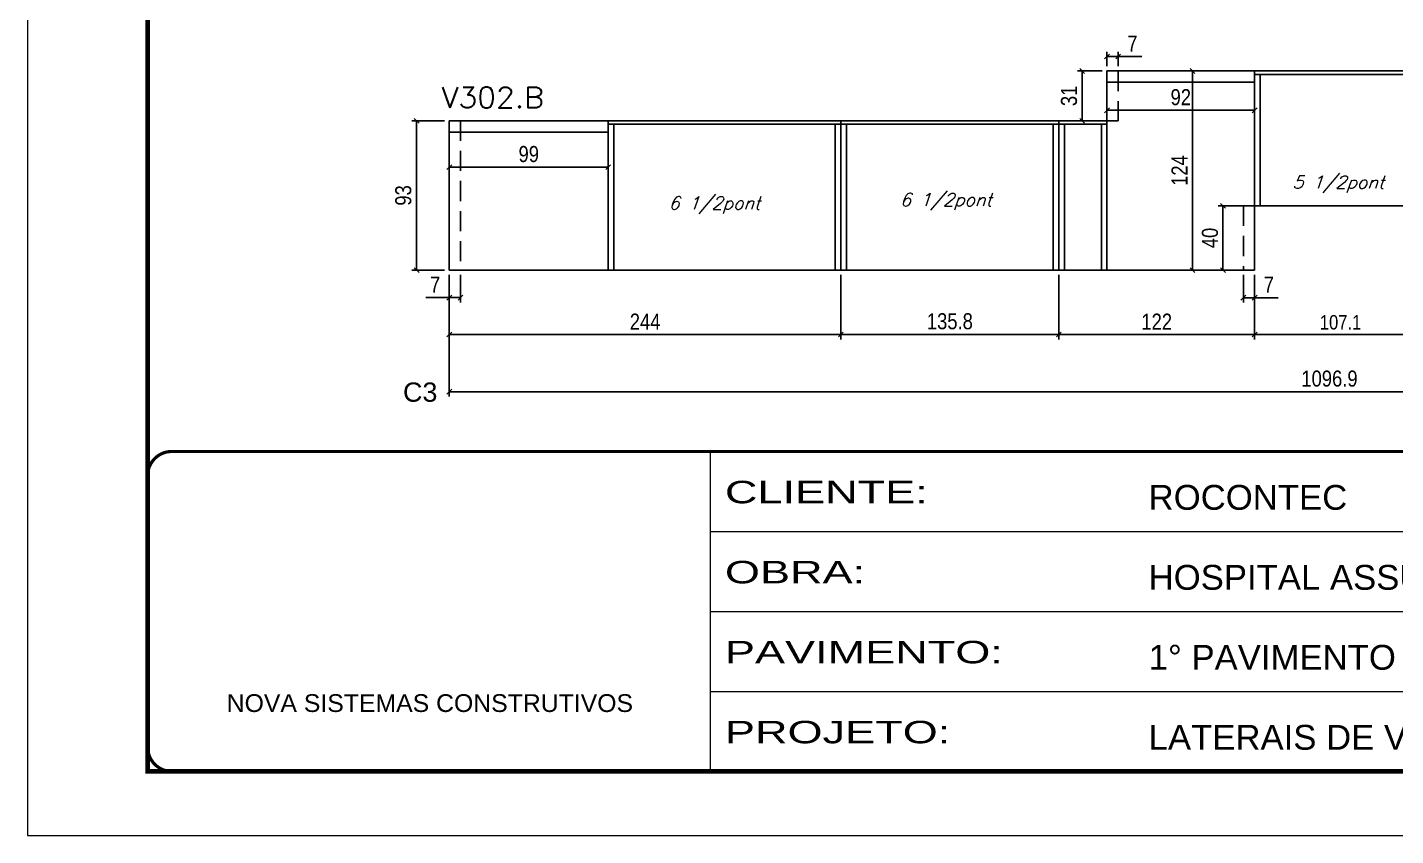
# Model space of a CAD drawing. Extents: x 137137 to 143418, y 10464 to 34486.
# Drawn here: x 138736 to 139588, y 32287 to 32791 of the extents above; entities that cross this region are included whole.
import ezdxf

# ---------------------------------------------------------------- set-up
doc = ezdxf.new("R2010")
doc.units = 0
for name, pattern in [('CONTINUO', [0]), ('DASHED', [0.75, 0.5, -0.25]), ('HIDDEN', [0.375, 0.25, -0.125])]:
    doc.linetypes.add(name, pattern=pattern)
for name, color, linetype in [('5', 5, 'Continuous'), ('COTA', 241, 'Continuous'), ('Painéis', 200, 'Continuous'), ('SARR_2.2x7', 40, 'Continuous'), ('SARR_3.5x7', 81, 'Continuous'), ('texto', 7, 'Continuous')]:
    doc.layers.add(name, color=color, linetype=linetype)
for name, color, linetype, lineweight in [('Escoras', 2, 'Continuous', 25), ('Folhas', 255, 'Continuous', 9), ('SARRAFO DE PRESSAO', 251, 'DASHED', 9), ('Texto Seção', 7, 'Continuous', 15)]:
    doc.layers.add(name, color=color, linetype=linetype, lineweight=lineweight)
doc.styles.add('ARIAL', font='arial.ttf')
doc.styles.add('COTA TECNICA', font='techl___.ttf', dxfattribs={"height": 10})
doc.styles.add('COTA TECNICA-50', font='techl___.ttf', dxfattribs={"height": 9})
doc.styles.add('REGUA-120', font='ROMANS.shx', dxfattribs={"height": 15})
doc.styles.add('Romans', font='romans.shx')
doc.styles.get("Standard").update_dxf_attribs({"font": 'arial.ttf'})
doc.styles.add('Tecnologia', font='')
doc.styles.get('Tecnologia').set_extended_font_data('Forgotten Futurist')
doc.dimstyles.new('COTA PAINEL-50', dxfattribs={"dimtxt": 9, "dimasz": 3, "dimexe": 3, "dimexo": 3, "dimgap": 3, "dimtad": 1, "dimdec": 1, "dimzin": 12, "dimdsep": 46, "dimtxsty": 'COTA TECNICA-50', "dimblk1": 'OBLIQUE', "dimblk2": 'OBLIQUE', "dimsah": 1, "dimcen": 0.9, "dimclrd": 4, "dimclre": 4, "dimclrt": 240, "dimadec": 1, "dimazin": 3, "dimtfac": 1, "dimtdec": 1, "dimtmove": 0, "dimatfit": 3, "dimfxl": 1, "dimtolj": 1, "dimtzin": 12, "dimarcsym": 0})
doc.dimstyles.new('PAINEL', dxfattribs={"dimtxt": 10, "dimasz": 3, "dimexe": 3, "dimexo": 3, "dimgap": 3, "dimtad": 1, "dimdec": 1, "dimzin": 12, "dimdsep": 46, "dimtxsty": 'COTA TECNICA', "dimblk1": 'OBLIQUE', "dimblk2": 'OBLIQUE', "dimsah": 1, "dimcen": 0.9, "dimclrd": 4, "dimclre": 4, "dimclrt": 240, "dimadec": 1, "dimazin": 3, "dimtfac": 1, "dimtdec": 1, "dimtmove": 0, "dimatfit": 3, "dimfxl": 1, "dimtolj": 1, "dimtzin": 12, "dimarcsym": 0})

# ---------------------------------------------------------------- blocks, each defined once
blk = doc.blocks.new('9999999999')
at = {"color": 30, "linetype": 'CONTINUO'}
for p, q in [((98564.56, 34230.21), (98564.56, 34429.45)), ((98564.56, 34379.64), (99583.98, 34379.64)), ((98564.56, 34329.83), (99487.98, 34329.83)), ((98564.56, 34280.02), (99487.98, 34280.02))]:
    blk.add_line(p, q, dxfattribs=at)
at = {"color": 30, "linetype": 'CONTINUO', "const_width": 2}
blk.add_lwpolyline([(99583.98, 34230.21), (99583.98, 34414.45, 0.414214), (99568.98, 34429.45), (98228.98, 34429.45, 0.414214), (98213.98, 34414.45), (98213.98, 34245.21, 0.414214), (98228.98, 34230.21), (99583.98, 34230.21)], format="xyb", dxfattribs=at)
at = {"layer": 'Folhas'}
blk.add_lwpolyline([(98138.98, 34190.21), (99623.98, 34190.21), (99623.98, 35240.21), (98138.98, 35240.21)], close=True, dxfattribs=at)
at = {"layer": 'Folhas', "color": 30, "const_width": 3}
blk.add_lwpolyline([(98213.98, 34230.21), (99583.98, 34230.21), (99583.98, 35200.21), (98213.98, 35200.21)], close=True, dxfattribs=at)
at = {"color": 7, "linetype": 'Continuous', "ltscale": 5, "style": 'ARIAL'}
for s, height, p in [('ROCONTEC', 15.483, (98837.68, 34393.13)), ('HOSPITAL ASSUNÇÃO', 15.4829, (98837.68, 34343.32)), ('1° PAVIMENTO', 15.4829, (98837.68, 34293.51)), ('NOVA SISTEMAS CONSTRUTIVOS', 11.0592, (98263.19, 34267.21)), ('LATERAIS DE VIGAS', 15.4829, (98837.68, 34243.7))]:
    blk.add_text(s, height=height, dxfattribs=at).set_placement(p)
at = {"layer": 'Folhas', "color": 7, "style": 'Tecnologia', "width": 1.5}
for s, p in [('CLIENTE:', (98573.65, 34397.17)), ('OBRA:', (98573.65, 34347.31)), ('PAVIMENTO:', (98573.65, 34297.5)), ('PROJETO:', (98573.65, 34247.69))]:
    blk.add_text(s, height=14, dxfattribs=at).set_placement(p)
blk = doc.blocks.new('_Oblique')
at = {"color": 0, "linetype": 'ByBlock', "lineweight": -2}
blk.add_line((-0.5, -0.5), (0.5, 0.5), dxfattribs=at)
blk = doc.blocks.new('*D1836')
at = {"layer": 'COTA', "color": 4, "linetype": 'ByBlock', "lineweight": -2, "transparency": 16777216}
for p, q in [((138998.73, 32636.41), (138998.73, 32596.25)), ((139242.73, 32636.41), (139242.73, 32596.25)), ((139242.73, 32599.25), (138998.73, 32599.25))]:
    blk.add_line(p, q, dxfattribs=at)
at = {"layer": 'Defpoints', "color": 0, "linetype": 'ByBlock', "transparency": 16777216}
for p in [(138998.73, 32639.41), (139242.73, 32639.41), (138998.73, 32599.25)]:
    blk.add_point(p, dxfattribs=at)
at = {"layer": 'COTA', "color": 4, "linetype": 'ByBlock', "lineweight": -2, "transparency": 16777216, "xscale": 3, "yscale": 3, "zscale": 3, "rotation": 180}
blk.add_blockref('_Oblique', (138998.73, 32599.25), dxfattribs=at)
at = {"layer": 'COTA', "color": 4, "linetype": 'ByBlock', "lineweight": -2, "transparency": 16777216, "xscale": 3, "yscale": 3, "zscale": 3}
blk.add_blockref('_Oblique', (139242.73, 32599.25), dxfattribs=at)
at = {"layer": 'COTA', "color": 240, "linetype": 'ByBlock', "transparency": 16777216, "insert": (139120.73, 32607.32), "char_height": 10, "attachment_point": 5, "style": 'COTA TECNICA'}
blk.add_mtext('\\A1;244', dxfattribs=at)
blk = doc.blocks.new('*D1837')
at = {"layer": 'COTA', "color": 4, "linetype": 'ByBlock', "lineweight": -2, "transparency": 16777216}
for p, q in [((139242.73, 32636.41), (139242.73, 32596.25)), ((139378.53, 32636.41), (139378.53, 32596.25)), ((139242.73, 32599.25), (139378.53, 32599.25))]:
    blk.add_line(p, q, dxfattribs=at)
at = {"layer": 'Defpoints', "color": 0, "linetype": 'ByBlock', "transparency": 16777216}
for p in [(139242.73, 32639.41), (139378.53, 32639.41), (139378.53, 32599.25)]:
    blk.add_point(p, dxfattribs=at)
at = {"layer": 'COTA', "color": 4, "linetype": 'ByBlock', "lineweight": -2, "transparency": 16777216, "xscale": 3, "yscale": 3, "zscale": 3, "rotation": 180}
blk.add_blockref('_Oblique', (139242.73, 32599.25), dxfattribs=at)
at = {"layer": 'COTA', "color": 4, "linetype": 'ByBlock', "lineweight": -2, "transparency": 16777216, "xscale": 3, "yscale": 3, "zscale": 3}
blk.add_blockref('_Oblique', (139378.53, 32599.25), dxfattribs=at)
at = {"layer": 'COTA', "color": 240, "linetype": 'ByBlock', "transparency": 16777216, "insert": (139310.63, 32607.49), "char_height": 10, "attachment_point": 5, "style": 'COTA TECNICA'}
blk.add_mtext('\\A1;135.8', dxfattribs=at)
blk = doc.blocks.new('*D1839')
at = {"layer": 'COTA', "color": 4, "linetype": 'ByBlock', "lineweight": -2, "transparency": 16777216}
for p, q in [((140095.63, 32676.41), (140095.63, 32560.65)), ((138998.73, 32636.41), (138998.73, 32560.65)), ((140095.63, 32563.65), (138998.73, 32563.65))]:
    blk.add_line(p, q, dxfattribs=at)
at = {"layer": 'Defpoints', "color": 0, "linetype": 'ByBlock', "transparency": 16777216}
for p in [(140095.63, 32679.41), (138998.73, 32639.41), (138998.73, 32563.65)]:
    blk.add_point(p, dxfattribs=at)
at = {"layer": 'COTA', "color": 4, "linetype": 'ByBlock', "lineweight": -2, "transparency": 16777216, "xscale": 3, "yscale": 3, "zscale": 3, "rotation": 180}
blk.add_blockref('_Oblique', (138998.73, 32563.65), dxfattribs=at)
at = {"layer": 'COTA', "color": 4, "linetype": 'ByBlock', "lineweight": -2, "transparency": 16777216, "xscale": 3, "yscale": 3, "zscale": 3}
blk.add_blockref('_Oblique', (140095.63, 32563.65), dxfattribs=at)
at = {"layer": 'COTA', "color": 240, "linetype": 'ByBlock', "transparency": 16777216, "insert": (139547.18, 32571.79), "char_height": 10, "attachment_point": 5, "style": 'COTA TECNICA'}
blk.add_mtext('\\A1;1096.9', dxfattribs=at)
blk = doc.blocks.new('*D1840')
at = {"layer": 'Defpoints', "color": 0, "linetype": 'ByBlock', "transparency": 16777216}
for p in [(139500.53, 32639.41), (139607.63, 32639.41), (139607.63, 32599.25)]:
    blk.add_point(p, dxfattribs=at)
at = {"layer": 'Escoras', "color": 4, "linetype": 'ByBlock', "lineweight": -2, "transparency": 16777216}
for p, q in [((139500.53, 32636.41), (139500.53, 32596.25)), ((139607.63, 32636.41), (139607.63, 32596.25)), ((139500.53, 32599.25), (139607.63, 32599.25))]:
    blk.add_line(p, q, dxfattribs=at)
at = {"layer": 'Escoras', "color": 4, "linetype": 'ByBlock', "lineweight": -2, "transparency": 16777216, "xscale": 3, "yscale": 3, "zscale": 3, "rotation": 180}
blk.add_blockref('_Oblique', (139500.53, 32599.25), dxfattribs=at)
at = {"layer": 'Escoras', "color": 4, "linetype": 'ByBlock', "lineweight": -2, "transparency": 16777216, "xscale": 3, "yscale": 3, "zscale": 3}
blk.add_blockref('_Oblique', (139607.63, 32599.25), dxfattribs=at)
at = {"layer": 'Escoras', "color": 240, "linetype": 'ByBlock', "transparency": 16777216, "insert": (139554.08, 32606.84), "char_height": 9, "attachment_point": 5, "style": 'COTA TECNICA-50'}
blk.add_mtext('\\A1;107.1', dxfattribs=at)
blk = doc.blocks.new('*D1831')
at = {"layer": 'COTA', "color": 4, "lineweight": -2, "ltscale": 25, "transparency": 16777216}
for p, q in [((138998.73, 32636.41), (138998.73, 32619.27)), ((139005.73, 32636.41), (139005.73, 32619.27)), ((138998.73, 32622.27), (138984, 32622.27)), ((139005.73, 32622.27), (138998.73, 32622.27))]:
    blk.add_line(p, q, dxfattribs=at)
at = {"layer": 'Defpoints', "color": 0, "ltscale": 25, "transparency": 16777216}
for p in [(138998.73, 32639.41), (139005.73, 32639.41), (138998.73, 32622.27)]:
    blk.add_point(p, dxfattribs=at)
at = {"layer": 'COTA', "color": 4, "lineweight": -2, "ltscale": 25, "transparency": 16777216, "xscale": 3, "yscale": 3, "zscale": 3, "rotation": 180}
blk.add_blockref('_Oblique', (138998.73, 32622.27), dxfattribs=at)
at = {"layer": 'COTA', "color": 4, "lineweight": -2, "ltscale": 25, "transparency": 16777216, "xscale": 3, "yscale": 3, "zscale": 3}
blk.add_blockref('_Oblique', (139005.73, 32622.27), dxfattribs=at)
at = {"layer": 'COTA', "color": 240, "ltscale": 25, "transparency": 16777216, "insert": (138989.86, 32630.35), "char_height": 10, "attachment_point": 5, "style": 'COTA TECNICA'}
blk.add_mtext('\\A1;7', dxfattribs=at)
blk = doc.blocks.new('*D1832')
at = {"layer": 'COTA', "color": 4, "lineweight": -2, "ltscale": 25, "transparency": 16777216}
for p, q in [((138998.73, 32722.41), (138998.73, 32700.54)), ((139097.73, 32722.41), (139097.73, 32700.54)), ((139097.73, 32703.54), (138998.73, 32703.54))]:
    blk.add_line(p, q, dxfattribs=at)
at = {"layer": 'Defpoints', "color": 0, "ltscale": 25, "transparency": 16777216}
for p in [(138998.73, 32725.41), (139097.73, 32725.41), (138998.73, 32703.54)]:
    blk.add_point(p, dxfattribs=at)
at = {"layer": 'COTA', "color": 4, "lineweight": -2, "ltscale": 25, "transparency": 16777216, "xscale": 3, "yscale": 3, "zscale": 3, "rotation": 180}
blk.add_blockref('_Oblique', (138998.73, 32703.54), dxfattribs=at)
at = {"layer": 'COTA', "color": 4, "lineweight": -2, "ltscale": 25, "transparency": 16777216, "xscale": 3, "yscale": 3, "zscale": 3}
blk.add_blockref('_Oblique', (139097.73, 32703.54), dxfattribs=at)
at = {"layer": 'COTA', "color": 240, "ltscale": 25, "transparency": 16777216, "insert": (139048.23, 32711.63), "char_height": 10, "attachment_point": 5, "style": 'COTA TECNICA'}
blk.add_mtext('\\A1;99', dxfattribs=at)
blk = doc.blocks.new('*D1833')
at = {"layer": 'COTA', "color": 4, "lineweight": -2, "ltscale": 25, "transparency": 16777216}
for p, q in [((139408.53, 32753.41), (139408.53, 32735.95)), ((139500.53, 32753.41), (139500.53, 32735.95)), ((139500.53, 32738.95), (139408.53, 32738.95))]:
    blk.add_line(p, q, dxfattribs=at)
at = {"layer": 'Defpoints', "color": 0, "ltscale": 25, "transparency": 16777216}
for p in [(139408.53, 32756.41), (139500.53, 32756.41), (139408.53, 32738.95)]:
    blk.add_point(p, dxfattribs=at)
at = {"layer": 'COTA', "color": 4, "lineweight": -2, "ltscale": 25, "transparency": 16777216, "xscale": 3, "yscale": 3, "zscale": 3, "rotation": 180}
blk.add_blockref('_Oblique', (139408.53, 32738.95), dxfattribs=at)
at = {"layer": 'COTA', "color": 4, "lineweight": -2, "ltscale": 25, "transparency": 16777216, "xscale": 3, "yscale": 3, "zscale": 3}
blk.add_blockref('_Oblique', (139500.53, 32738.95), dxfattribs=at)
at = {"layer": 'COTA', "color": 240, "ltscale": 25, "transparency": 16777216, "insert": (139454.53, 32747.04), "char_height": 10, "attachment_point": 5, "style": 'COTA TECNICA'}
blk.add_mtext('\\A1;92', dxfattribs=at)
blk = doc.blocks.new('*D1825')
at = {"layer": 'COTA', "color": 4, "lineweight": -2, "ltscale": 25, "transparency": 16777216}
for p, q in [((139493.53, 32636.41), (139493.53, 32619.21)), ((139500.53, 32636.41), (139500.53, 32619.21)), ((139493.53, 32622.21), (139500.53, 32622.21)), ((139500.53, 32622.21), (139515.26, 32622.21))]:
    blk.add_line(p, q, dxfattribs=at)
at = {"layer": 'Defpoints', "color": 0, "ltscale": 25, "transparency": 16777216}
for p in [(139493.53, 32639.41), (139500.53, 32639.41), (139500.53, 32622.21)]:
    blk.add_point(p, dxfattribs=at)
at = {"layer": 'COTA', "color": 4, "lineweight": -2, "ltscale": 25, "transparency": 16777216, "xscale": 3, "yscale": 3, "zscale": 3, "rotation": 180}
blk.add_blockref('_Oblique', (139493.53, 32622.21), dxfattribs=at)
at = {"layer": 'COTA', "color": 4, "lineweight": -2, "ltscale": 25, "transparency": 16777216, "xscale": 3, "yscale": 3, "zscale": 3}
blk.add_blockref('_Oblique', (139500.53, 32622.21), dxfattribs=at)
at = {"layer": 'COTA', "color": 240, "ltscale": 25, "transparency": 16777216, "insert": (139509.39, 32630.28), "char_height": 10, "attachment_point": 5, "style": 'COTA TECNICA'}
blk.add_mtext('\\A1;7', dxfattribs=at)
blk = doc.blocks.new('*D1821')
at = {"layer": 'COTA', "color": 4, "lineweight": -2, "ltscale": 25, "transparency": 16777216}
for p, q in [((138995.73, 32732.41), (138975.33, 32732.41)), ((138978.33, 32639.41), (138978.33, 32732.41)), ((138995.73, 32639.41), (138975.33, 32639.41))]:
    blk.add_line(p, q, dxfattribs=at)
at = {"layer": 'Defpoints', "color": 0, "ltscale": 25, "transparency": 16777216}
for p in [(138978.33, 32732.41), (138998.73, 32732.41), (138998.73, 32639.41)]:
    blk.add_point(p, dxfattribs=at)
at = {"layer": 'COTA', "color": 4, "lineweight": -2, "ltscale": 25, "transparency": 16777216, "xscale": 3, "yscale": 3, "zscale": 3}
for p, rotation in [((138978.33, 32732.41), 90), ((138978.33, 32639.41), 270)]:
    blk.add_blockref('_Oblique', p, dxfattribs=dict(at, rotation=rotation))
at = {"layer": 'COTA', "color": 240, "ltscale": 25, "transparency": 16777216, "insert": (138970.09, 32685.91), "char_height": 10, "attachment_point": 5, "rotation": 90, "style": 'COTA TECNICA'}
blk.add_mtext('\\A1;93', dxfattribs=at)
blk = doc.blocks.new('*D1822')
at = {"layer": 'COTA', "color": 4, "lineweight": -2, "ltscale": 25, "transparency": 16777216}
for p, q in [((139408.53, 32766.41), (139408.53, 32775.4)), ((139415.53, 32766.41), (139415.53, 32775.4)), ((139408.53, 32772.4), (139415.53, 32772.4)), ((139415.53, 32772.4), (139430.26, 32772.4))]:
    blk.add_line(p, q, dxfattribs=at)
at = {"layer": 'Defpoints', "color": 0, "ltscale": 25, "transparency": 16777216}
for p in [(139415.53, 32772.4), (139408.53, 32763.41), (139415.53, 32763.41)]:
    blk.add_point(p, dxfattribs=at)
at = {"layer": 'COTA', "color": 4, "lineweight": -2, "ltscale": 25, "transparency": 16777216, "xscale": 3, "yscale": 3, "zscale": 3, "rotation": 180}
blk.add_blockref('_Oblique', (139408.53, 32772.4), dxfattribs=at)
at = {"layer": 'COTA', "color": 4, "lineweight": -2, "ltscale": 25, "transparency": 16777216, "xscale": 3, "yscale": 3, "zscale": 3}
blk.add_blockref('_Oblique', (139415.53, 32772.4), dxfattribs=at)
at = {"layer": 'COTA', "color": 240, "ltscale": 25, "transparency": 16777216, "insert": (139424.39, 32780.48), "char_height": 10, "attachment_point": 5, "style": 'COTA TECNICA'}
blk.add_mtext('\\A1;7', dxfattribs=at)
blk = doc.blocks.new('*D1823')
at = {"layer": 'COTA', "color": 4, "lineweight": -2, "ltscale": 25, "transparency": 16777216}
for p, q in [((139378.53, 32636.41), (139378.53, 32596.25)), ((139500.53, 32636.41), (139500.53, 32596.25)), ((139378.53, 32599.25), (139500.53, 32599.25))]:
    blk.add_line(p, q, dxfattribs=at)
at = {"layer": 'Defpoints', "color": 0, "ltscale": 25, "transparency": 16777216}
for p in [(139378.53, 32639.41), (139500.53, 32639.41), (139500.53, 32599.25)]:
    blk.add_point(p, dxfattribs=at)
at = {"layer": 'COTA', "color": 4, "lineweight": -2, "ltscale": 25, "transparency": 16777216, "xscale": 3, "yscale": 3, "zscale": 3, "rotation": 180}
blk.add_blockref('_Oblique', (139378.53, 32599.25), dxfattribs=at)
at = {"layer": 'COTA', "color": 4, "lineweight": -2, "ltscale": 25, "transparency": 16777216, "xscale": 3, "yscale": 3, "zscale": 3}
blk.add_blockref('_Oblique', (139500.53, 32599.25), dxfattribs=at)
at = {"layer": 'COTA', "color": 240, "ltscale": 25, "transparency": 16777216, "insert": (139439.53, 32607.31), "char_height": 10, "attachment_point": 5, "style": 'COTA TECNICA'}
blk.add_mtext('\\A1;122', dxfattribs=at)
blk = doc.blocks.new('*D1826')
at = {"layer": 'COTA', "color": 4, "lineweight": -2, "ltscale": 25, "transparency": 16777216}
for p, q in [((139483.73, 32763.41), (139458.79, 32763.41)), ((139461.79, 32763.41), (139461.79, 32639.41)), ((139483.73, 32639.41), (139458.79, 32639.41))]:
    blk.add_line(p, q, dxfattribs=at)
at = {"layer": 'Defpoints', "color": 0, "ltscale": 25, "transparency": 16777216}
for p in [(139486.73, 32763.41), (139461.79, 32639.41), (139486.73, 32639.41)]:
    blk.add_point(p, dxfattribs=at)
at = {"layer": 'COTA', "color": 4, "lineweight": -2, "ltscale": 25, "transparency": 16777216, "xscale": 3, "yscale": 3, "zscale": 3}
for p, rotation in [((139461.79, 32763.41), 90), ((139461.79, 32639.41), 270)]:
    blk.add_blockref('_Oblique', p, dxfattribs=dict(at, rotation=rotation))
at = {"layer": 'COTA', "color": 240, "ltscale": 25, "transparency": 16777216, "insert": (139453.72, 32701.41), "char_height": 10, "attachment_point": 5, "rotation": 90, "style": 'COTA TECNICA'}
blk.add_mtext('\\A1;124', dxfattribs=at)
blk = doc.blocks.new('*D1827')
at = {"layer": 'COTA', "color": 4, "lineweight": -2, "ltscale": 25, "transparency": 16777216}
for p, q in [((139405.53, 32763.41), (139390.12, 32763.41)), ((139393.12, 32763.41), (139393.12, 32732.41)), ((139405.53, 32732.41), (139390.12, 32732.41))]:
    blk.add_line(p, q, dxfattribs=at)
at = {"layer": 'Defpoints', "color": 0, "ltscale": 25, "transparency": 16777216}
for p in [(139408.53, 32763.41), (139393.12, 32732.41), (139408.53, 32732.41)]:
    blk.add_point(p, dxfattribs=at)
at = {"layer": 'COTA', "color": 4, "lineweight": -2, "ltscale": 25, "transparency": 16777216, "xscale": 3, "yscale": 3, "zscale": 3}
for p, rotation in [((139393.12, 32763.41), 90), ((139393.12, 32732.41), 270)]:
    blk.add_blockref('_Oblique', p, dxfattribs=dict(at, rotation=rotation))
at = {"layer": 'COTA', "color": 240, "ltscale": 25, "transparency": 16777216, "insert": (139384.9, 32747.91), "char_height": 10, "attachment_point": 5, "rotation": 90, "style": 'COTA TECNICA'}
blk.add_mtext('\\A1;31', dxfattribs=at)
blk = doc.blocks.new('*D1828')
at = {"layer": 'COTA', "color": 4, "lineweight": -2, "ltscale": 25, "transparency": 16777216}
for p, q in [((139497.53, 32679.41), (139477.82, 32679.41)), ((139480.82, 32679.41), (139480.82, 32639.41)), ((139497.53, 32639.41), (139477.82, 32639.41))]:
    blk.add_line(p, q, dxfattribs=at)
at = {"layer": 'Defpoints', "color": 0, "ltscale": 25, "transparency": 16777216}
for p in [(139500.53, 32679.41), (139480.82, 32639.41), (139500.53, 32639.41)]:
    blk.add_point(p, dxfattribs=at)
at = {"layer": 'COTA', "color": 4, "lineweight": -2, "ltscale": 25, "transparency": 16777216, "xscale": 3, "yscale": 3, "zscale": 3}
for p, rotation in [((139480.82, 32679.41), 90), ((139480.82, 32639.41), 270)]:
    blk.add_blockref('_Oblique', p, dxfattribs=dict(at, rotation=rotation))
at = {"layer": 'COTA', "color": 240, "ltscale": 25, "transparency": 16777216, "insert": (139472.72, 32659.41), "char_height": 10, "attachment_point": 5, "rotation": 90, "style": 'COTA TECNICA'}
blk.add_mtext('\\A1;40', dxfattribs=at)

msp = doc.modelspace()

# ---------------------------------------------------------------- linework, layer by layer
at = {"layer": 'Painéis', "linetype": 'ByBlock'}
for p, q in [((139408.53, 32763.41), (140095.63, 32763.41)), ((138998.73, 32732.41), (139408.53, 32732.41)), ((138998.73, 32639.41), (138998.73, 32732.41)), ((139242.73, 32639.41), (139242.73, 32732.41)), ((139378.53, 32639.41), (139378.53, 32732.41)), ((139500.53, 32679.41), (140095.63, 32679.41)), ((138998.73, 32639.41), (138998.73, 32668.41)), ((138998.73, 32639.41), (139500.53, 32639.41))]:
    msp.add_line(p, q, dxfattribs=at)
at = {"layer": 'Painéis', "ltscale": 25}
for p, q in [((139408.53, 32763.41), (139408.53, 32732.41)), ((138998.73, 32732.41), (139097.73, 32732.41)), ((139500.53, 32679.41), (139500.53, 32639.41))]:
    msp.add_line(p, q, dxfattribs=at)
at = {"layer": 'SARR_2.2x7', "linetype": 'HIDDEN', "ltscale": 50}
for p, q in [((139415.53, 32763.41), (139415.53, 32732.41)), ((139005.73, 32732.41), (139005.73, 32639.41)), ((139408.53, 32732.41), (139415.53, 32732.41)), ((139493.53, 32679.41), (139493.53, 32639.41)), ((139493.53, 32679.41), (139500.53, 32679.41))]:
    msp.add_line(p, q, dxfattribs=at)
at = {"layer": 'SARR_2.2x7', "linetype": 'Continuous'}
for p, q in [((139607.63, 32761.21), (139500.53, 32761.21)), ((139408.53, 32756.41), (139500.53, 32756.41)), ((138998.73, 32725.41), (139097.73, 32725.41)), ((139242.73, 32730.21), (139097.73, 32730.21)), ((139378.53, 32730.21), (139242.73, 32730.21)), ((139408.53, 32730.21), (139378.53, 32730.21))]:
    msp.add_line(p, q, dxfattribs=at)
at = {"layer": 'SARR_3.5x7'}
for p, q in [((139500.53, 32679.41), (139500.53, 32763.41)), ((139504.03, 32679.41), (139504.03, 32761.21)), ((139097.73, 32732.41), (139097.73, 32639.41)), ((139408.53, 32639.41), (139408.53, 32732.41)), ((139101.23, 32730.21), (139101.23, 32639.41)), ((139239.23, 32730.21), (139239.23, 32639.41)), ((139246.23, 32730.21), (139246.23, 32639.41)), ((139375.03, 32730.21), (139375.03, 32639.41)), ((139382.03, 32730.21), (139382.03, 32639.41)), ((139405.03, 32639.41), (139405.03, 32730.21))]:
    msp.add_line(p, q, dxfattribs=at)

# ---------------------------------------------------------------- block references
at = {"layer": 'SARRAFO DE PRESSAO', "color": 6, "linetype": 'ByBlock'}
msp.add_blockref('9999999999', (40596.81, -1903), dxfattribs=at)

# ---------------------------------------------------------------- texts
at = {"layer": '5', "linetype": 'Continuous'}
msp.add_text('C3', height=12, rotation=0.00004, dxfattribs=at).set_placement((138969.87, 32557.42))
at = {"layer": 'texto', "color": 2, "char_height": 8, "attachment_point": 5, "style": 'Romans'}
for s, insert in [('{\\Q19;\\C256;5 1/2pont}', (139552.63, 32692.84)), ('{\\Q19;\\C256;6 1/2pont}', (139163.9, 32679.82)), ('{\\Q19;\\C256;6 1/2pont}', (139308.14, 32681.99))]:
    msp.add_mtext(s, dxfattribs=dict(at, insert=insert))
at = {"layer": 'Texto Seção', "style": 'REGUA-120', "width": 1.05}
msp.add_text('V302.B', height=13, dxfattribs=at).set_placement((138993.87, 32740.43))

# ---------------------------------------------------------------- dimensions: what is measured, and where the dimension line sits
at = {"layer": 'COTA', "ltscale": 25}
for base, p1, p2, picture, middle in [((139415.53, 32772.4), (139408.53, 32763.41), (139415.53, 32763.41), '*D1822', (139424.39, 32780.48)), ((139408.53, 32738.95), (139500.53, 32756.41), (139408.53, 32756.41), '*D1833', (139454.53, 32747.04)), ((138998.73, 32703.54), (139097.73, 32725.41), (138998.73, 32725.41), '*D1832', (139048.23, 32711.63)), ((138998.73, 32622.27), (139005.73, 32639.41), (138998.73, 32639.41), '*D1831', (138989.86, 32630.35)), ((139500.53, 32599.25), (139378.53, 32639.41), (139500.53, 32639.41), '*D1823', (139439.53, 32607.31)), ((139500.53, 32622.21), (139493.53, 32639.41), (139500.53, 32639.41), '*D1825', (139509.39, 32630.28))]:
    dim = msp.add_linear_dim(base=base, p1=p1, p2=p2, dimstyle='PAINEL', dxfattribs=at)
    dim.commit()
    dim.dimension.update_dxf_attribs({"geometry": picture, "text_midpoint": middle})
for base, p1, p2, picture, middle in [((139393.12, 32732.41), (139408.53, 32763.41), (139408.53, 32732.41), '*D1827', (139384.9, 32747.91)), ((139461.79, 32639.41), (139486.73, 32763.41), (139486.73, 32639.41), '*D1826', (139453.72, 32701.41)), ((138978.33, 32732.41), (138998.73, 32639.41), (138998.73, 32732.41), '*D1821', (138970.09, 32685.91)), ((139480.82, 32639.41), (139500.53, 32679.41), (139500.53, 32639.41), '*D1828', (139472.72, 32659.41))]:
    dim = msp.add_linear_dim(base=base, p1=p1, p2=p2, angle=90, dimstyle='PAINEL', dxfattribs=at)
    dim.commit()
    dim.dimension.update_dxf_attribs({"geometry": picture, "text_midpoint": middle})
at = {"layer": 'COTA', "linetype": 'ByBlock'}
for base, p1, p2, picture, middle in [((138998.73, 32563.65), (140095.63, 32679.41), (138998.73, 32639.41), '*D1839', (139547.18, 32571.79)), ((138998.73, 32599.25), (139242.73, 32639.41), (138998.73, 32639.41), '*D1836', (139120.73, 32607.32)), ((139378.53, 32599.25), (139242.73, 32639.41), (139378.53, 32639.41), '*D1837', (139310.63, 32607.49))]:
    dim = msp.add_linear_dim(base=base, p1=p1, p2=p2, dimstyle='PAINEL', dxfattribs=at)
    dim.commit()
    dim.dimension.update_dxf_attribs({"geometry": picture, "text_midpoint": middle})
at = {"layer": 'Escoras', "linetype": 'ByBlock'}
dim = msp.add_aligned_dim(p1=(139500.53, 32639.41), p2=(139607.63, 32639.41), distance=-40.16, dimstyle='COTA PAINEL-50', override={"dimarcsym": 1}, dxfattribs=at)
dim.commit()
dim.dimension.update_dxf_attribs({"geometry": '*D1840', "text_midpoint": (139554.08, 32606.84)})

doc.saveas('drawing.dxf')
